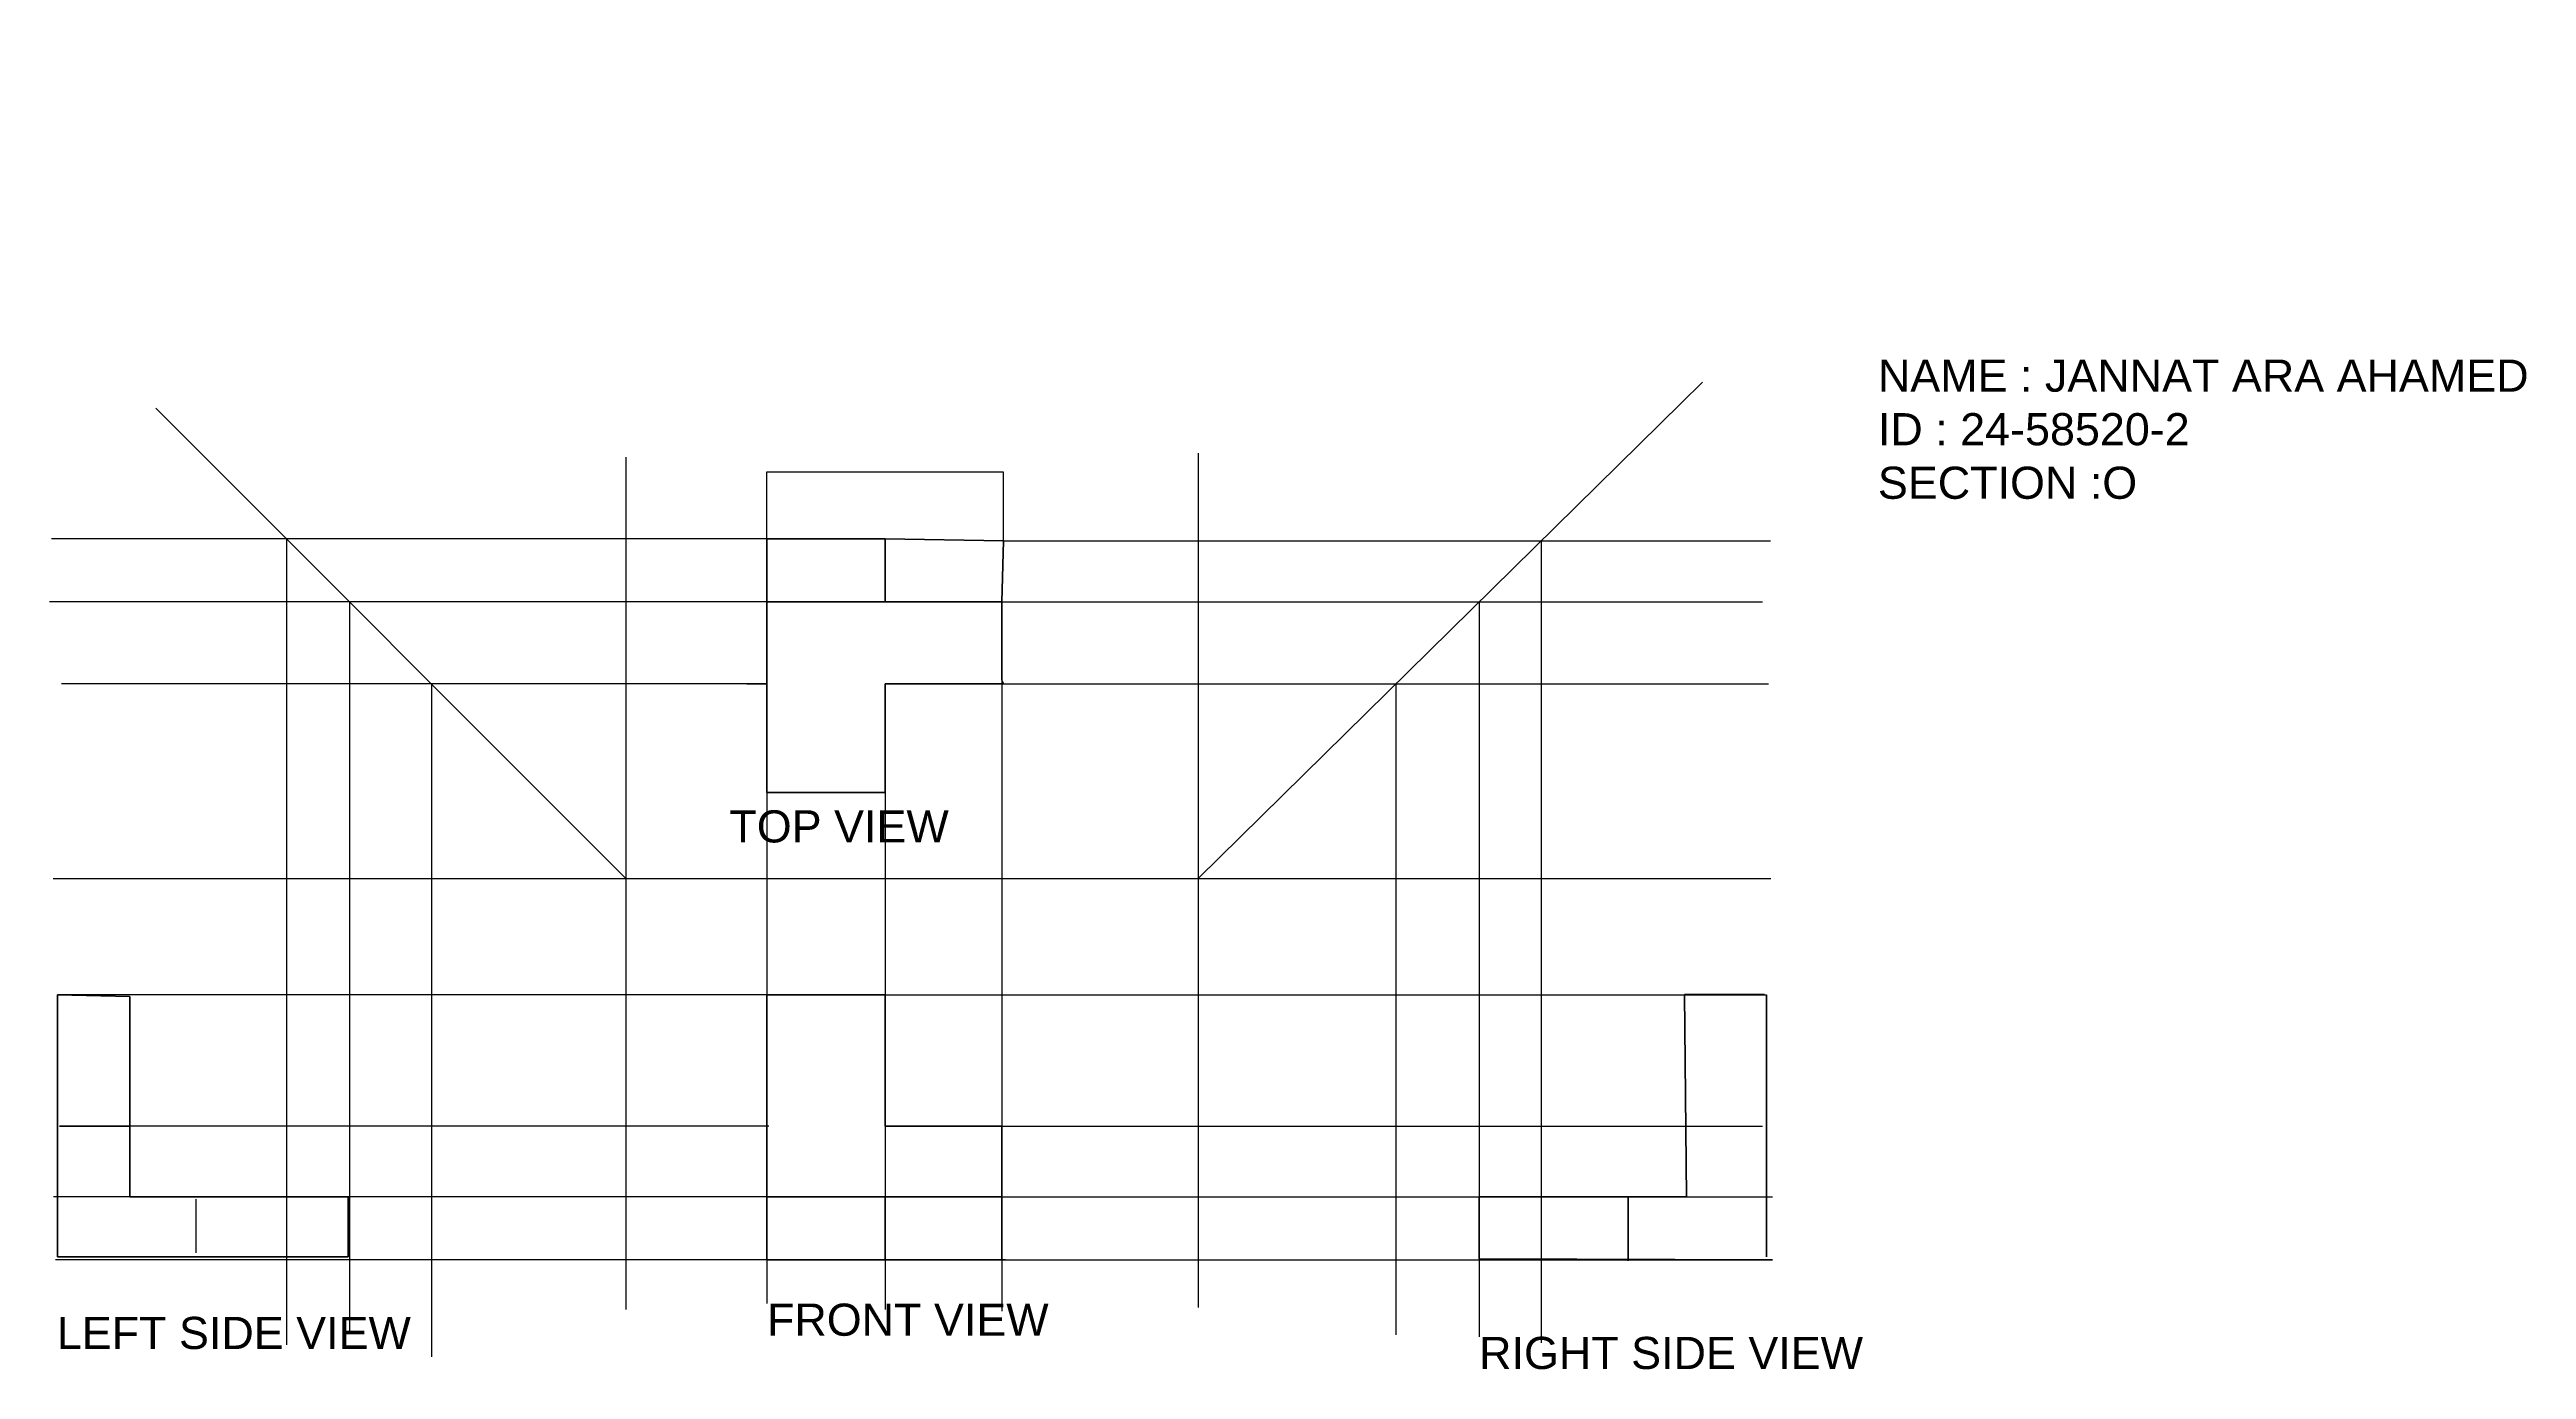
# Model space of a CAD drawing. Header units: inches. Extents: x 2338484 to 5722637, y 2653029 to 4456522.
import ezdxf

# ---------------------------------------------------------------- set-up
doc = ezdxf.new("R2010")
doc.units = ezdxf.units.IN
doc.header["$MEASUREMENT"] = 0
doc.linetypes.add('ACAD_ISO02W100', pattern=[15, 12, -3])
for name, color, linetype in [('Construction line', 12, 'Continuous'), ('Dimension line', 130, 'Continuous'), ('Hidden line', 50, 'ACAD_ISO02W100'), ('Text', 100, 'Continuous')]:
    doc.layers.add(name, color=color, linetype=linetype)
doc.layers.add('Visible line', color=7, linetype='Continuous', lineweight=35)
doc.styles.get("Standard").update_dxf_attribs({"font": 'arial.ttf'})
doc.dimstyles.new('Annotative', dxfattribs={"dimscale": 0, "dimtxt": 10, "dimasz": 0.18, "dimexe": 0.18, "dimexo": 0.0625, "dimgap": 0.1, "dimtad": 1, "dimtih": 1, "dimtoh": 1, "dimdec": 4, "dimzin": 0, "dimdsep": 46, "dimtxsty": 'Standard', "dimcen": 0.09, "dimclrt": 4, "dimadec": 0, "dimazin": 0, "dimtfac": 1, "dimtdec": 4, "dimtofl": 0, "dimtmove": 0, "dimatfit": 3, "dimfxl": 1, "dimtolj": 1, "dimtzin": 0, "dimarcsym": 0})

# ---------------------------------------------------------------- blocks, each defined once
blk = doc.blocks.new('*D6')
at = {"layer": 'Defpoints', "color": 0, "linetype": 'ACAD_ISO02W100', "lineweight": -3}
for p in [(3642026, 3879407), (3318695, 3787740), (3642026, 3785134)]:
    blk.add_point(p, dxfattribs=at)
at = {"layer": 'Dimension line', "color": 0, "linetype": 'ACAD_ISO02W100', "lineweight": -2}
for p, q in [((3318695, 3787740), (3318695, 3879408)), ((3318695, 3879407), (3642025, 3879407)), ((3642026, 3785134), (3642026, 3879408))]:
    blk.add_line(p, q, dxfattribs=at)
at = {"layer": 'Dimension line', "color": 0, "linetype": 'ACAD_ISO02W100', "lineweight": -3}
for points in [[(3318695, 3879407), (3318695, 3879407), (3318695, 3879407)], [(3642025, 3879407), (3642025, 3879407), (3642026, 3879407)]]:
    blk.add_solid(points, dxfattribs=at)
at = {"layer": 'Dimension line', "color": 4, "linetype": 'ACAD_ISO02W100', "lineweight": -3, "insert": (3480360, 3879413), "char_height": 10, "attachment_point": 5}
blk.add_mtext('\\A1;323330.4795', dxfattribs=at)

msp = doc.modelspace()

# ---------------------------------------------------------------- linework, layer by layer
at = {"layer": 'Construction line'}
for p, q in [((3907991.07042, 3323985.85506), (4596732.59265, 4002143.984)), ((3125739.42011, 3323985.85506), (2483558.77761, 3966588.81281)), ((3125739.42011, 3899769.95391), (3125739.42011, 2735174.95391)), ((3907991.07042, 3904980.65556), (3907991.07042, 3904980.65556)), ((3907991.07042, 3904980.65556), (3907991.07042, 2737780.65556)), ((3318695.14598, 3787739.52032), (2341220.64598, 3787739.52032)), ((2341220.64598, 3787739.52032), (2341220.64598, 3787739.52032)), ((2662290.5313, 3787739.52032), (2662290.5313, 2686601.02032)), ((3642025.62551, 3785134.16949), (4689799.62551, 3785134.16949)), ((4376336.10457, 3785134.16949), (4376336.10457, 2689336.16949)), ((3318695.14598, 3701762.78269), (2338483.64598, 3701762.78269)), ((2748210.76547, 3701762.78269), (2748210.76547, 2703011.28269)), ((3318695.14598, 3701762.78269), (3318695.14598, 3701762.78269)), ((3639418.14598, 3701762.78269), (4678850.64598, 3701762.78269)), ((4291663.61684, 3701762.78269), (4291663.61684, 2697541.28269)), ((3318427.14598, 3589732.28269), (2354907.14598, 3589732.28269)), ((2860167.63962, 3589732.28269), (2860167.63962, 2670190.78269)), ((3318427.14598, 3589732.28269), (3291054.14598, 3589732.28269)), ((3291054.14598, 3589732.28269), (3318427.14598, 3589732.28269)), ((3318427.14598, 3589732.28269), (3318427.14598, 3589732.28269)), ((3639418.14598, 3594943.28269), (3639418.14598, 2732569.78269)), ((3639418.14598, 3594943.28269), (3642025.64598, 3589732.28269)), ((3642025.64598, 3589732.28269), (4687062.64598, 3589732.28269)), ((4177884.75935, 3589732.28269), (4177884.75935, 2700276.28269)), ((4687062.64598, 3589732.28269), (4687062.64598, 3589732.28269)), ((3318695.14598, 3441226.78269), (3318695.14598, 2742991.28269)), ((3480360.14598, 3441226.78269), (3480360.14598, 2735175.28269)), ((2343487.76981, 3323985.85506), (4690243.26981, 3323985.85506)), ((3118605.92011, 3323985.85506), (3125739.42011, 3323985.85506)), ((3318695.14598, 3165059.03269), (2349432.64598, 3165059.03269)), ((3480360.14598, 3165059.03269), (4684325.64598, 3165059.03269)), ((3321164.14598, 2985289.31651), (2352170.14598, 2985289.31651)), ((3321164.14598, 2985289.31651), (3321164.14598, 2985289.31651)), ((3639418.14598, 2985289.31651), (4678850.64598, 2985289.31651)), ((3318695.14598, 2888891.31651), (2343958.14598, 2888891.31651)), ((3639418.14598, 2888891.31651), (4692537.14598, 2888891.31651)), ((3318695.14598, 2802914.31651), (2346695.14598, 2802914.31651)), ((3644633.14598, 2802914.31651), (4692537.14598, 2802914.31651))]:
    msp.add_line(p, q, dxfattribs=at)
at = {"layer": 'Hidden line'}
msp.add_line((2352170.14598, 2985289.31651), (2447974.64598, 2985289.31651), dxfattribs=at)
at = {"layer": 'Hidden line', "linetype": 'ACAD_ISO02W100', "lineweight": -3}
for p, q in [((2447853.08615, 2888891.31651), (2447853.08615, 2888891.31651)), ((2538304.44711, 2886257.32603), (2538304.44711, 2812411.78305))]:
    msp.add_line(p, q, dxfattribs=at)
at = {"layer": 'Visible line'}
for p, q in [((3318695.14598, 3787739.52032), (3318695.14598, 3701762.78269)), ((3318695.14598, 3787739.52032), (3480360.14598, 3787739.52032)), ((3480360.14598, 3787739.52032), (3480357.14598, 3787739.52032)), ((3480360.14598, 3787739.52032), (3480357.14598, 3787739.52032)), ((3480360.14598, 3787739.52032), (3480360.14598, 3787739.52032)), ((3642025.62551, 3785134.16949), (3480360.14598, 3787739.52032)), ((3480360.14598, 3787739.52032), (3480360.14598, 3701762.78269)), ((3642025.62551, 3785134.16949), (3639418.14598, 3701762.78269)), ((3318695.14598, 3701762.78269), (3318695.14598, 3701762.78269)), ((3318695.14598, 3701762.78269), (3318695.14598, 3441226.78269)), ((3318695.14598, 3701762.78269), (3639418.14598, 3701762.78269)), ((3639418.14598, 3701762.78269), (3639418.14598, 3701762.78269)), ((3639418.14598, 3701762.78269), (3639418.14598, 3594943.28269)), ((3480360.14598, 3441226.78269), (3480360.14598, 3589732.28269)), ((3480360.14598, 3589732.28269), (3642025.64598, 3589732.28269)), ((3318695.14598, 3441226.78269), (3318695.14598, 3441226.78269)), ((3318695.14598, 3441226.78269), (3480360.14598, 3441226.78269)), ((3318695.14598, 3441226.78269), (3318695.14598, 3441226.78269)), ((3318695.14598, 3441226.78269), (3318695.14598, 3441226.78269)), ((3318695.14598, 3441226.78269), (3318695.14598, 3441226.78269)), ((3480360.14598, 3441226.78269), (3480360.14598, 3441226.78269)), ((3318695.14598, 3191112.81651), (3318695.14598, 3191112.81651)), ((3318695.14598, 3191112.81651), (3318695.14598, 3191112.81651)), ((2349432.64598, 3165059.03269), (2349432.64598, 2806942.03269)), ((2447974.64598, 3162494.03269), (2349432.64598, 3165059.03269)), ((2447974.64598, 2888992.53269), (2447974.64598, 3162494.03269)), ((3318695.14598, 3165059.03269), (3318695.14598, 2888891.31651)), ((3318695.14598, 3165059.03269), (3480360.14598, 3165059.03269)), ((3480360.14598, 3165059.03269), (3480360.14598, 2985289.31651)), ((4574834.64598, 2888891.31651), (4572097.11684, 3165228.81651)), ((4572097.11684, 3165228.81651), (4572097.11684, 3165228.81651)), ((4572097.11684, 3165228.81651), (4681588.11684, 3165228.81651)), ((4684325.64598, 3165059.03269), (4684325.64598, 2806942.03269)), ((3318695.14598, 3092109.03269), (3318695.14598, 3092109.03269)), ((3318695.14598, 3092109.03269), (3318695.14598, 3092109.03269)), ((3318695.14598, 3092109.03269), (3318695.14598, 3092109.03269)), ((3639418.14598, 2985289.31651), (3480360.14598, 2985289.31651)), ((3639418.14598, 2888891.31651), (3639418.14598, 2985289.31651)), ((3639418.14598, 2985289.31651), (3639418.14598, 2985289.31651)), ((2746336.64598, 2888992.53269), (2447974.64598, 2888992.53269)), ((2746336.64598, 2806942.03269), (2746336.64598, 2888992.53269)), ((3318695.14598, 2888891.31651), (3318695.14598, 2888891.31651)), ((3318695.14598, 2888891.31651), (3318695.14598, 2888891.31651)), ((3318695.14598, 2888891.31651), (3318695.14598, 2802914.31651)), ((3318695.14598, 2888891.31651), (3639418.14598, 2888891.31651)), ((3318695.14598, 2888891.31651), (3318695.14598, 2888891.31651)), ((3480360.14598, 2888891.31651), (3480360.14598, 2802914.31651)), ((3639418.14598, 2888891.31651), (3639418.14598, 2802914.31651)), ((4291663.61684, 2888891.31651), (4291663.61684, 2804206.81651)), ((4291663.61684, 2888891.31651), (4572097.11684, 2888891.31651)), ((4574834.64598, 2888891.31651), (4495453.64598, 2888891.31651)), ((4495453.64598, 2888891.31651), (4495453.64598, 2801471.81651)), ((4572097.11684, 2888891.31651), (4572097.11684, 2888891.31651)), ((3318695.14598, 2844600.31651), (3318695.14598, 2844600.31651)), ((3480360.14598, 2844600.31651), (3480360.14598, 2844600.31651)), ((2349432.64598, 2806942.03269), (2746336.64598, 2806942.03269)), ((3318695.14598, 2802914.31651), (3318695.14598, 2802914.31651)), ((3318695.14598, 2802914.31651), (3318695.14598, 2802914.31651)), ((3318695.14598, 2802914.31651), (3480360.14598, 2802914.31651)), ((3480360.14598, 2802914.31651), (3480360.14598, 2802914.31651)), ((3480360.14598, 2802914.31651), (3480360.14598, 2802914.31651)), ((3480360.14598, 2802914.31651), (3644633.14598, 2802914.31651)), ((4291663.61684, 2804206.81651), (4692537.14598, 2802914.31651))]:
    msp.add_line(p, q, dxfattribs=at)

# ---------------------------------------------------------------- texts
at = {"layer": 'Text', "linetype": 'ACAD_ISO02W100', "lineweight": -3, "attachment_point": 1}
for s, insert, char_height in [('JFNFURBV\\PUFMFOBBP', (4283296.79726, 4456522.18083), 0.2), ('TOP VIEW', (4226013.99489, 4133102.37489), 0.2), ('NAME : JANNAT ARA AHAMED\\PID : 24-58520-2\\PSECTION :O', (4836512.87774, 4032875.74012), 43889.5705785), (' sdfghjk', (5308680.59043, 3722123.07747), 0.2), ('TOP VIEW ', (3267331.72443, 3417020.62148), 43889.570579), ('TOP VIEW', (3255469.72324, 3364885.23297), 0.2), ('FRONT VIEW', (3318695.14598, 2742991.28269), 43889.570579), ('LEFT SIDE VIEW', (2348441.81559, 2724889.71478), 43889.5705785), ('RIGHT SIDE VIEW', (4291663.61684, 2697541.28269), 43889.5705785)]:
    msp.add_mtext(s, dxfattribs=dict(at, insert=insert, char_height=char_height))

# ---------------------------------------------------------------- dimensions: what is measured, and where the dimension line sits
at = {"layer": 'Dimension line', "linetype": 'ACAD_ISO02W100', "lineweight": -3}
dim = msp.add_linear_dim(base=(3642025.6255094409, 3879407.4219165351), p1=(3318695.1459847689, 3787739.5203198791), p2=(3642025.6255094409, 3785134.1694949572), dimstyle='Annotative', dxfattribs=at)
dim.commit()
dim.dimension.update_dxf_attribs({"geometry": '*D6', "text_midpoint": (3480360.3857471049, 3879412.6310570529)})

doc.saveas('drawing.dxf')
